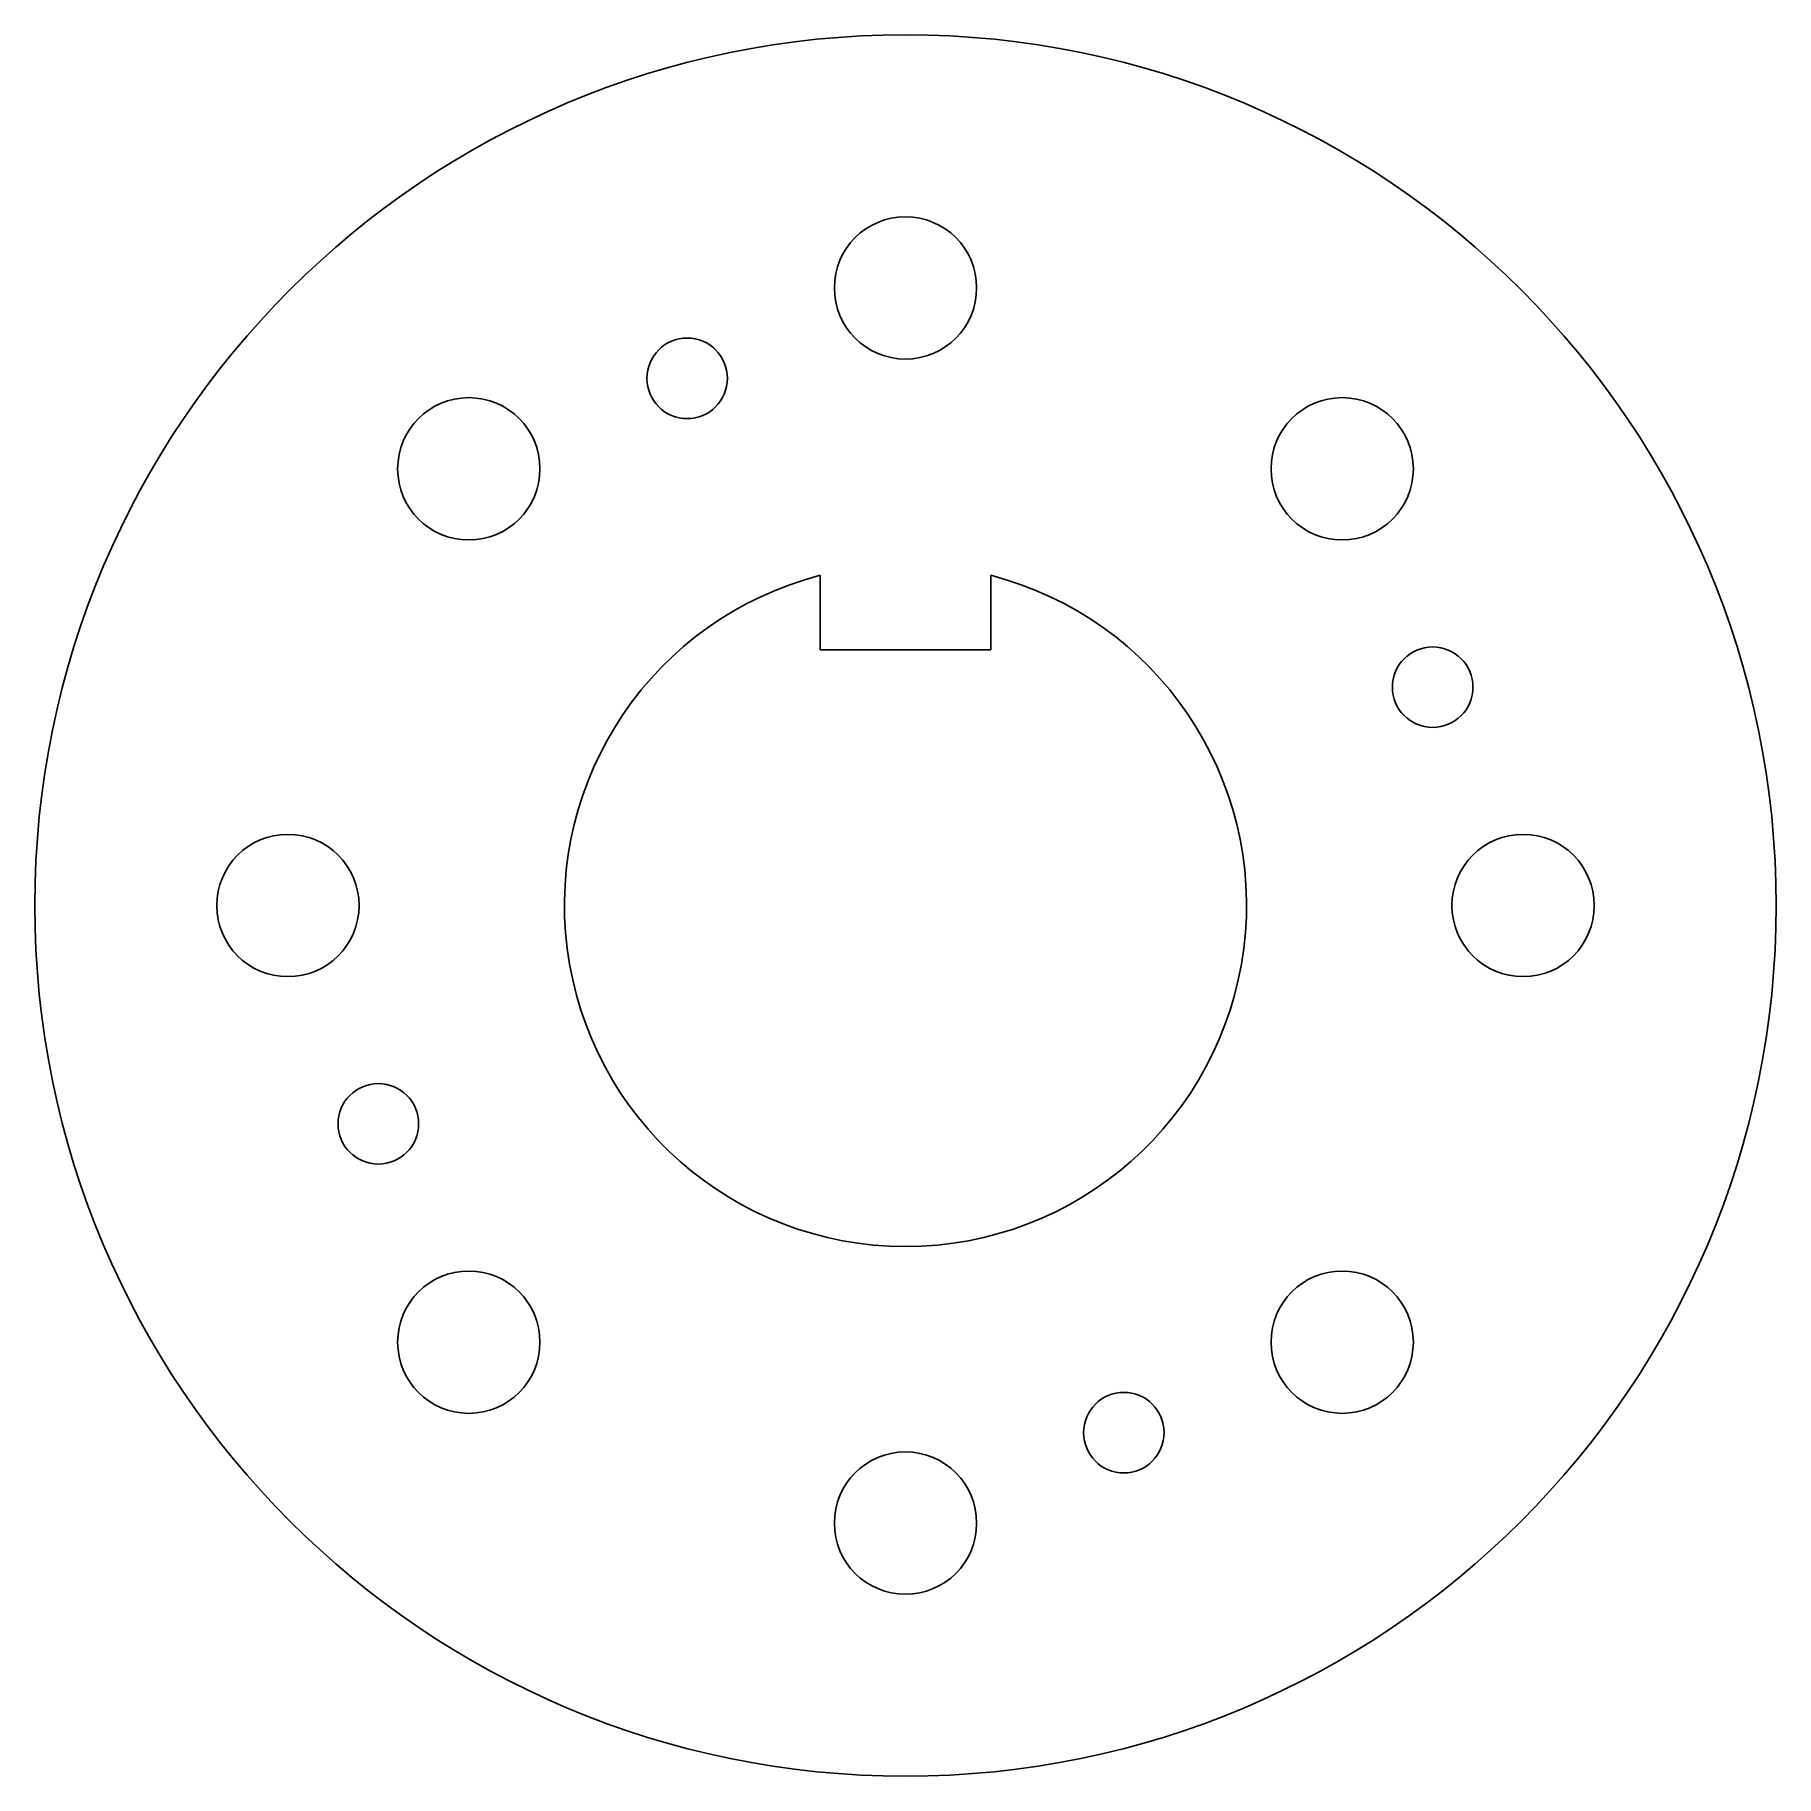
# Model space of a CAD drawing. Header units: millimetres. Extents: x -32.4 to 32.4, y -32.4 to 32.4.
import ezdxf

# ---------------------------------------------------------------- set-up
doc = ezdxf.new("R2010")
doc.units = ezdxf.units.MM
doc.layers.add('Part__Feature', color=7, linetype='CONTINUOUS')

msp = doc.modelspace()

# ---------------------------------------------------------------- linework, layer by layer
at = {"layer": 'Part__Feature'}
for p, q in [((-2.65, 23, -10.93), (-2.65, 23, -6.1)), ((-2.65, 23, -10.93), (-2.65, 23, -6.1)), ((-9.63173, 19.6317, -10.93), (-9.63173, 19.6317, -6.1)), ((-9.63173, 19.6317, -10.93), (-9.63173, 19.6317, -6.1)), ((-18.9135, 16.2635, -10.93), (-18.9135, 16.2635, -6.1)), ((-18.9135, 16.2635, -10.93), (-18.9135, 16.2635, -6.1)), ((13.6135, 16.2635, -10.93), (13.6135, 16.2635, -6.1)), ((13.6135, 16.2635, -10.93), (13.6135, 16.2635, -6.1)), ((-3.175, 9.525, -10.93), (-3.175, 12.2967, -10.93)), ((-3.175, 9.525, -6.1), (-3.175, 12.2967, -6.1)), ((-3.175, 12.2967, -10.93), (-3.175, 12.2967, -6.1)), ((-3.175, 12.2967, -10.93), (-3.175, 12.2967, -6.1)), ((-3.175, 9.525, -6.1), (-3.175, 12.2967, -6.1)), ((-3.175, 9.525, -10.93), (-3.175, 12.2967, -10.93)), ((3.175, 12.2967, -10.93), (3.175, 9.525, -10.93)), ((3.175, 12.2967, -6.1), (3.175, 12.2967, -10.93)), ((3.175, 9.525, -6.1), (3.175, 12.2967, -6.1)), ((3.175, 12.2967, -6.1), (3.175, 12.2967, -10.93)), ((3.175, 9.525, -6.1), (3.175, 12.2967, -6.1)), ((3.175, 12.2967, -10.93), (3.175, 9.525, -10.93)), ((-3.175, 9.525, -6.1), (-3.175, 9.525, -10.93)), ((3.175, 9.525, -10.93), (-3.175, 9.525, -10.93)), ((3.175, 9.525, -6.1), (-3.175, 9.525, -6.1)), ((-3.175, 9.525, -6.1), (-3.175, 9.525, -10.93)), ((3.175, 9.525, -6.1), (-3.175, 9.525, -6.1)), ((3.175, 9.525, -10.93), (-3.175, 9.525, -10.93)), ((3.175, 9.525, -6.1), (3.175, 9.525, -10.93)), ((3.175, 9.525, -6.1), (3.175, 9.525, -10.93)), ((18.1317, 8.13173, -10.93), (18.1317, 8.13173, -6.1)), ((18.1317, 8.13173, -10.93), (18.1317, 8.13173, -6.1)), ((-32.425, 0, -10.93), (-32.425, 0, -6.1)), ((-32.425, 0, -10.93), (-32.425, 0, -6.1)), ((-25.65, 0, -10.93), (-25.65, 0, -6.1)), ((-25.65, 0, -10.93), (-25.65, 0, -6.1)), ((20.35, 0, -10.93), (20.35, 0, -6.1)), ((20.35, 0, -10.93), (20.35, 0, -6.1)), ((-21.1317, -8.13173, -10.93), (-21.1317, -8.13173, -6.1)), ((-21.1317, -8.13173, -10.93), (-21.1317, -8.13173, -6.1)), ((-18.9135, -16.2635, -10.93), (-18.9135, -16.2635, -6.1)), ((-18.9135, -16.2635, -10.93), (-18.9135, -16.2635, -6.1)), ((13.6135, -16.2635, -10.93), (13.6135, -16.2635, -6.1)), ((13.6135, -16.2635, -10.93), (13.6135, -16.2635, -6.1)), ((6.63173, -19.6317, -10.93), (6.63173, -19.6317, -6.1)), ((6.63173, -19.6317, -10.93), (6.63173, -19.6317, -6.1)), ((-2.65, -23, -10.93), (-2.65, -23, -6.1)), ((-2.65, -23, -10.93), (-2.65, -23, -6.1))]:
    msp.add_line(p, q, dxfattribs=at)
for centre, radius in [((0, 0), 32.425), ((0, 0), 32.425), ((0, 0), 32.425), ((0, 0), 32.425), ((0, 23), 2.65), ((0, 23), 2.65), ((0, 23), 2.65), ((0, 23), 2.65), ((-8.13173, 19.6317), 1.5), ((-8.13173, 19.6317), 1.5), ((-8.13173, 19.6317), 1.5), ((-8.13173, 19.6317), 1.5), ((-16.2635, 16.2635), 2.65), ((-16.2635, 16.2635), 2.65), ((-16.2635, 16.2635), 2.65), ((-16.2635, 16.2635), 2.65), ((16.2635, 16.2635), 2.65), ((16.2635, 16.2635), 2.65), ((16.2635, 16.2635), 2.65), ((16.2635, 16.2635), 2.65), ((19.6317, 8.13173), 1.5), ((19.6317, 8.13173), 1.5), ((19.6317, 8.13173), 1.5), ((19.6317, 8.13173), 1.5), ((-23, 0), 2.65), ((-23, 0), 2.65), ((-23, 0), 2.65), ((-23, 0), 2.65), ((23, 0), 2.65), ((23, 0), 2.65), ((23, 0), 2.65), ((23, 0), 2.65), ((-19.6317, -8.13173), 1.5), ((-19.6317, -8.13173), 1.5), ((-19.6317, -8.13173), 1.5), ((-19.6317, -8.13173), 1.5), ((-16.2635, -16.2635), 2.65), ((-16.2635, -16.2635), 2.65), ((-16.2635, -16.2635), 2.65), ((-16.2635, -16.2635), 2.65), ((16.2635, -16.2635), 2.65), ((16.2635, -16.2635), 2.65), ((16.2635, -16.2635), 2.65), ((16.2635, -16.2635), 2.65), ((8.13173, -19.6317), 1.5), ((8.13173, -19.6317), 1.5), ((8.13173, -19.6317), 1.5), ((8.13173, -19.6317), 1.5), ((0, -23), 2.65), ((0, -23), 2.65), ((0, -23), 2.65), ((0, -23), 2.65)]:
    msp.add_circle(centre, radius, dxfattribs=at)
for centre in [(0, 0, -6.1), (0, 0, -10.93), (0, 0, -6.1), (0, 0, -10.93)]:
    msp.add_arc(centre, 12.7, 104.478, 75.5225, dxfattribs=at)

doc.saveas('drawing.dxf')
